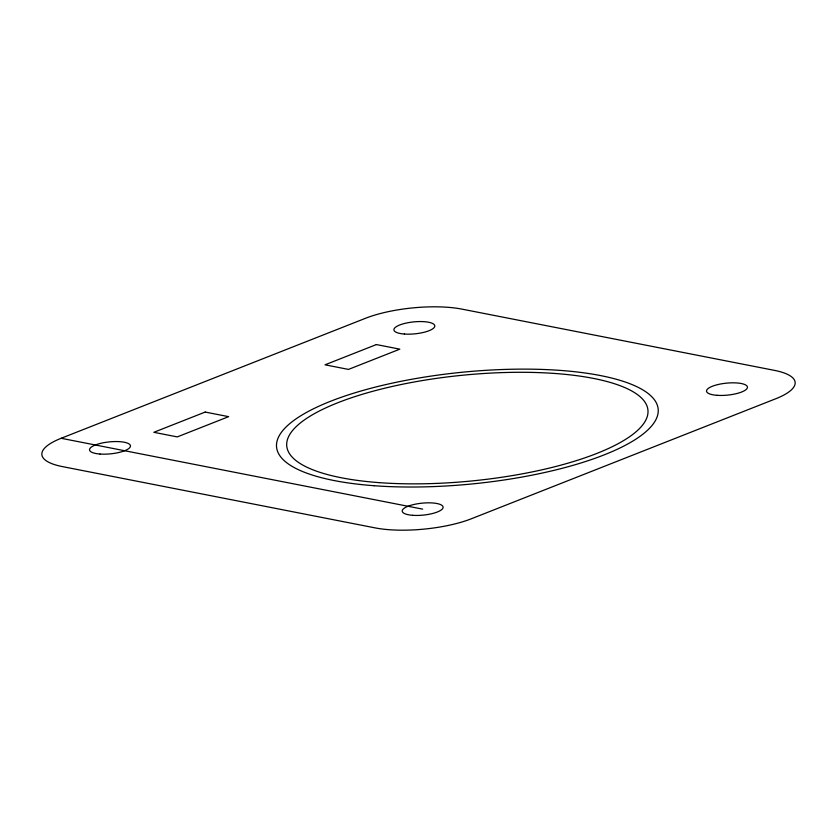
<?xml version="1.0" encoding="UTF-8"?>
<svg xmlns="http://www.w3.org/2000/svg" width="837" height="837" viewBox="0 0 837 837"><rect width="100%" height="100%" fill="white"/><g stroke="black" fill="none" stroke-linecap="round" stroke-linejoin="round"><path stroke-width="1.26" d="M61.153 438.285L365.497 318.29A68.488 20.025 -5.7 0 1 461.898 309.115L774.549 370.393A68.488 20.025 -5.7 0 1 775.847 398.715L471.503 518.71A68.488 20.025 -5.7 0 1 375.102 527.885L62.451 466.607A68.488 20.025 -5.7 0 1 61.153 438.285L422.654 509.137M205.191 412.066L153.83 432.31L177.277 436.904L228.637 416.659L205.191 412.066M376.378 344.562L325.028 364.817L348.474 369.41L399.824 349.155L376.378 344.562M374.139 485.722A191.757 56.069 -5.7 0 0 658.227 409.91A191.757 56.069 -5.7 0 0 369.692 388.588A191.757 56.069 -5.7 0 0 374.139 485.722M100.021 454.041A20.548 6.005 -5.7 0 0 130.457 445.912A20.548 6.005 -5.7 0 0 99.54 443.631A20.548 6.005 -5.7 0 0 100.021 454.041M404.355 334.036A20.548 6.005 -5.7 0 0 434.801 325.917A20.548 6.005 -5.7 0 0 403.884 323.637A20.548 6.005 -5.7 0 0 404.355 334.036M412.672 515.31A20.548 6.005 -5.7 0 0 443.108 507.191A20.548 6.005 -5.7 0 0 412.191 504.91A20.548 6.005 -5.7 0 0 412.672 515.31M717.006 395.315A20.548 6.005 -5.7 0 0 747.441 387.196A20.548 6.005 -5.7 0 0 716.535 384.905A20.548 6.005 -5.7 0 0 717.006 395.315M379.14 482.635A181.483 53.055 -5.7 0 0 647.995 410.883A181.483 53.055 -5.7 0 0 374.924 390.712A181.483 53.055 -5.7 0 0 379.14 482.635"/></g></svg>
